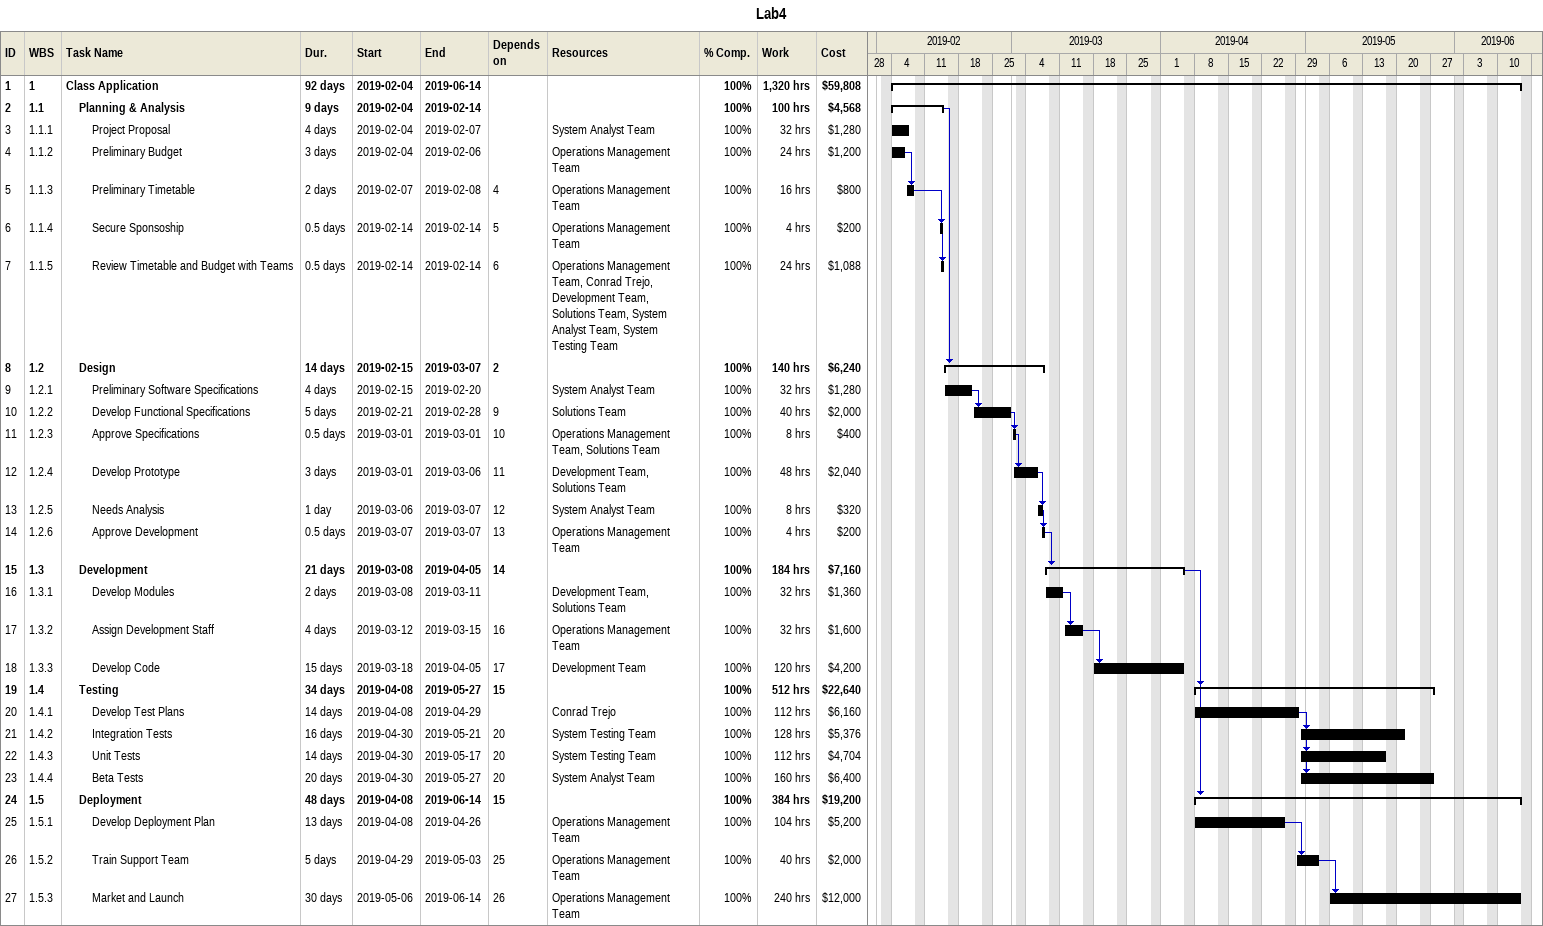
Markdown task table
Lab4

| ID | WBS | Task | Duration | Start | Finish | Predecessors | Resources | % complete | Work (h) | Cost ($) |
|---|---|---|---|---|---|---|---|---|---|---|
| 1 | 1 | **Class Application** | 92d | 2019-02-04 | 2019-06-14 |  |  | 100 | 1320 | 59808 |
| 2 | 1.1 | **Planning & Analysis** | 9d | 2019-02-04 | 2019-02-14 |  |  | 100 | 100 | 4568 |
| 3 | 1.1.1 | Project Proposal | 4d | 2019-02-04 | 2019-02-07 |  | System Analyst Team | 100 | 32 | 1280 |
| 4 | 1.1.2 | Preliminary Budget | 3d | 2019-02-04 | 2019-02-06 |  | Operations Management Team | 100 | 24 | 1200 |
| 5 | 1.1.3 | Preliminary Timetable | 2d | 2019-02-07 | 2019-02-08 | 4 | Operations Management Team | 100 | 16 | 800 |
| 6 | 1.1.4 | Secure Sponsoship | 0.5d | 2019-02-14 | 2019-02-14 | 5 | Operations Management Team | 100 | 4 | 200 |
| 7 | 1.1.5 | Review Timetable and Budget with Teams | 0.5d | 2019-02-14 | 2019-02-14 | 6 | Operations Management Team, Conrad Trejo, Development Team, Solutions Team, System Analyst Team, System Testing Team | 100 | 24 | 1088 |
| 8 | 1.2 | **Design** | 14d | 2019-02-15 | 2019-03-07 | 2 |  | 100 | 140 | 6240 |
| 9 | 1.2.1 | Preliminary Software Specifications | 4d | 2019-02-15 | 2019-02-20 |  | System Analyst Team | 100 | 32 | 1280 |
| 10 | 1.2.2 | Develop Functional Specifications | 5d | 2019-02-21 | 2019-02-28 | 9 | Solutions Team | 100 | 40 | 2000 |
| 11 | 1.2.3 | Approve Specifications | 0.5d | 2019-03-01 | 2019-03-01 | 10 | Operations Management Team, Solutions Team | 100 | 8 | 400 |
| 12 | 1.2.4 | Develop Prototype | 3d | 2019-03-01 | 2019-03-06 | 11 | Development Team, Solutions Team | 100 | 48 | 2040 |
| 13 | 1.2.5 | Needs Analysis | 1d | 2019-03-06 | 2019-03-07 | 12 | System Analyst Team | 100 | 8 | 320 |
| 14 | 1.2.6 | Approve Development | 0.5d | 2019-03-07 | 2019-03-07 | 13 | Operations Management Team | 100 | 4 | 200 |
| 15 | 1.3 | **Development** | 21d | 2019-03-08 | 2019-04-05 | 14 |  | 100 | 184 | 7160 |
| 16 | 1.3.1 | Develop Modules | 2d | 2019-03-08 | 2019-03-11 |  | Development Team, Solutions Team | 100 | 32 | 1360 |
| 17 | 1.3.2 | Assign Development Staff | 4d | 2019-03-12 | 2019-03-15 | 16 | Operations Management Team | 100 | 32 | 1600 |
| 18 | 1.3.3 | Develop Code | 15d | 2019-03-18 | 2019-04-05 | 17 | Development Team | 100 | 120 | 4200 |
| 19 | 1.4 | **Testing** | 34d | 2019-04-08 | 2019-05-27 | 15 |  | 100 | 512 | 22640 |
| 20 | 1.4.1 | Develop Test Plans | 14d | 2019-04-08 | 2019-04-29 |  | Conrad Trejo | 100 | 112 | 6160 |
| 21 | 1.4.2 | Integration Tests | 16d | 2019-04-30 | 2019-05-21 | 20 | System Testing Team | 100 | 128 | 5376 |
| 22 | 1.4.3 | Unit Tests | 14d | 2019-04-30 | 2019-05-17 | 20 | System Testing Team | 100 | 112 | 4704 |
| 23 | 1.4.4 | Beta Tests | 20d | 2019-04-30 | 2019-05-27 | 20 | System Analyst Team | 100 | 160 | 6400 |
| 24 | 1.5 | **Deployment** | 48d | 2019-04-08 | 2019-06-14 | 15 |  | 100 | 384 | 19200 |
| 25 | 1.5.1 | Develop Deployment Plan | 13d | 2019-04-08 | 2019-04-26 |  | Operations Management Team | 100 | 104 | 5200 |
| 26 | 1.5.2 | Train Support Team | 5d | 2019-04-29 | 2019-05-03 | 25 | Operations Management Team | 100 | 40 | 2000 |
| 27 | 1.5.3 | Market and Launch | 30d | 2019-05-06 | 2019-06-14 | 26 | Operations Management Team | 100 | 240 | 12000 |
